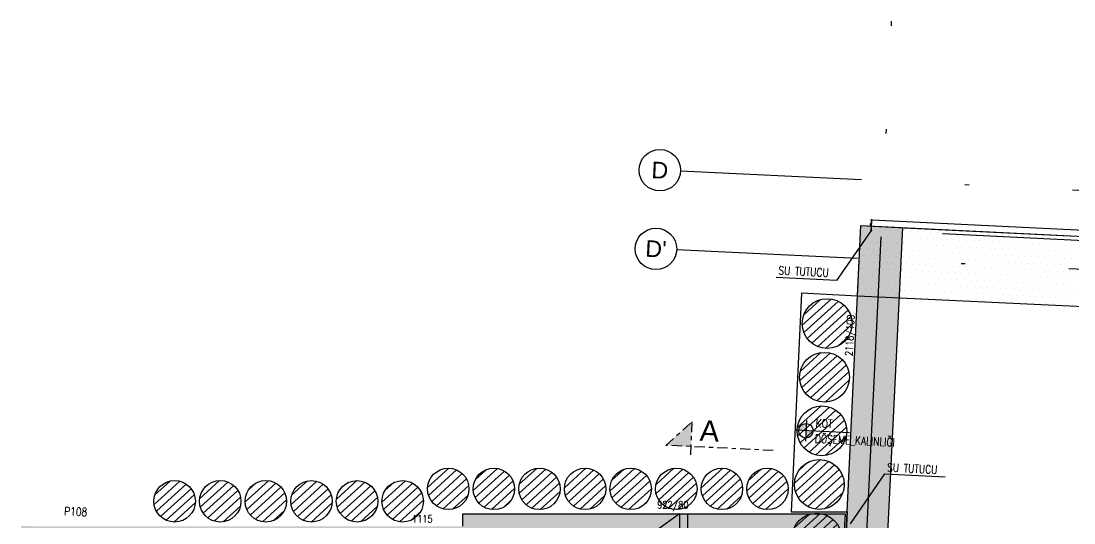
# Model space of a CAD drawing. Header units: millimetres. Extents: x 400392 to 401186, y 4543812 to 4544115.
# Drawn here: x 400721.45 to 400746.85, y 4543859.56 to 4543871.67 of the extents above; entities that cross this region are included whole.
import ezdxf
from ezdxf.enums import TextEntityAlignment as Align

# ---------------------------------------------------------------- set-up
doc = ezdxf.new("R2010")
doc.units = ezdxf.units.MM
for name, pattern in [('AKS', [3, 2.5, -0.25, 0, -0.25]), ('CENTER', [2, 1.25, -0.25, 0.25, -0.25]), ('HIDDEN', [0.375, 0.25, -0.125]), ('UUC-ST-KAL-I05-101-U-000$0$ACAD_ISO05W100', [33, 24, -3, 0, -3, 0, -3])]:
    doc.linetypes.add(name, pattern=pattern)
for name, color, linetype in [('aks prota', 2, 'AKS'), ('caks prota', 4, 'Continuous'), ('kesit tarama prota', 252, 'Continuous'), ('kiriş prota', 6, 'Continuous'), ('kolon tarama prota', 252, 'Continuous'), ('lperde prota', 4, 'Continuous'), ('merdiven prota', 2, 'Continuous'), ('not yazısı prota', 6, 'Continuous'), ('not çizgisi prota', 4, 'Continuous'), ('perde prota', 1, 'Continuous'), ('skesit prota', 7, 'Continuous'), ('st-s_level (kot)', 6, 'Continuous'), ('st-s_levelmark (kot işareti)', 4, 'Continuous'), ('taks prota', 7, 'Continuous'), ('tkesit prota', 7, 'Continuous'), ('tperde prota', 6, 'Continuous'), ('UUC-ST-KAL-I05-101-U-000$0$st_s_su tutucu', 2, 'Continuous')]:
    doc.layers.add(name, color=color, linetype=linetype)
for name, color, linetype, lineweight in [('PRT-Geo-Pile_100', 101, 'Continuous', 30), ('PRT-Geo-Pile_120', 101, 'Continuous', 30), ('PRT-Geo-Pile_No.', 151, 'Continuous', 25)]:
    doc.layers.add(name, color=color, linetype=linetype, lineweight=lineweight)
doc.styles.add('Arial', font='Arial.ttf')
doc.styles.add('OLCU', font='romanstw.shx')
doc.styles.add('prt-kd-kot', font='Arial.ttf')
doc.styles.add('TAKS', font='Arial Unicode.ttf')
doc.styles.add('tkolon', font='romanstw.shx')
doc.styles.add('TSIMPLEX', font='romanstw.shx')
pattern_1 = [(42.2243, (399160.65001, 4543778.3486), (-0.106685511, 0.117557493), [])]

# ---------------------------------------------------------------- blocks, each defined once
blk = doc.blocks.new('*U94')
at = {"layer": 'PRT-Geo-Pile_100'}
blk.add_circle((0, 0), 0.5, dxfattribs=at)
at = {"layer": 'PRT-Geo-Pile_No.', "style": 'prt-kd-kot'}
blk.add_attdef('Kazık_No:', text='', height=0.25, rotation=90, dxfattribs=at).set_placement((0, 0.652), align=Align.MIDDLE_LEFT)
blk = doc.blocks.new('*U92')
at = {"layer": 'PRT-Geo-Pile_120'}
blk.add_circle((0, 0), 0.6, dxfattribs=at)
at = {"layer": 'PRT-Geo-Pile_No.', "style": 'prt-kd-kot'}
blk.add_attdef('Kazık_No:', text='', height=0.25, rotation=90, dxfattribs=at).set_placement((-0.219, -0.769), align=Align.MIDDLE_LEFT)

msp = doc.modelspace()

# ---------------------------------------------------------------- hatches: boundary and pattern name
at = {"layer": 'kesit tarama prota'}
h = msp.add_hatch(color=256, dxfattribs=at)
h.dxf.hatch_style = 1
h.paths.add_polyline_path([(400737.63541, 4543862.00638), (400737.00706, 4543861.43614), (400737.60636, 4543861.40709)])
at = {"layer": 'kolon tarama prota'}
h = msp.add_hatch(color=256, dxfattribs=at)
h.dxf.hatch_style = 1
h.paths.add_polyline_path([(400742.71051, 4543866.68739), (400741.71143, 4543866.73582), (400741.3358, 4543858.98487), (400742.33707, 4543858.98479)], flags=17)
at = {"layer": 'kolon tarama prota', "transparency": 33554687}
h = msp.add_hatch(dxfattribs=at)
h.set_pattern_fill('ANSI31', color=256, scale=0.05, angle=-2.7757)
h.set_pattern_definition(pattern_1)
edge = h.paths.add_edge_path()
edge.add_arc((400740.89605, 4543864.37265), 0.6, -2.7757, 357.2243)
h = msp.add_hatch(dxfattribs=at)
h.set_pattern_fill('ANSI31', color=256, scale=0.05, angle=-2.7757)
h.set_pattern_definition(pattern_1)
edge = h.paths.add_edge_path()
edge.add_arc((400740.83334, 4543863.07901), 0.6, -2.7757, 357.2243)
h = msp.add_hatch(dxfattribs=at)
h.set_pattern_fill('ANSI31', color=256, scale=0.05, angle=-2.7757)
h.set_pattern_definition(pattern_1)
edge = h.paths.add_edge_path()
edge.add_arc((400740.77063, 4543861.78537), 0.6, -2.7757, 357.2243)
h = msp.add_hatch(dxfattribs=at)
h.set_pattern_fill('ANSI31', color=256, scale=0.05, angle=-2.7757)
h.set_pattern_definition(pattern_1)
edge = h.paths.add_edge_path()
edge.add_arc((400740.70791, 4543860.49173), 0.6, -2.7757, 357.2243)
h = msp.add_hatch(dxfattribs=at)
h.set_pattern_fill('ANSI31', color=256, scale=0.05, angle=-2.7757)
h.set_pattern_definition(pattern_1)
edge = h.paths.add_edge_path()
edge.add_arc((400731.75791, 4543860.38563), 0.5, -2.7757, 357.2243)
h = msp.add_hatch(dxfattribs=at)
h.set_pattern_fill('ANSI31', color=256, scale=0.05, angle=-2.7757)
h.set_pattern_definition(pattern_1)
edge = h.paths.add_edge_path()
edge.add_arc((400732.85791, 4543860.38555), 0.5, -2.7757, 357.2243)
h = msp.add_hatch(dxfattribs=at)
h.set_pattern_fill('ANSI31', color=256, scale=0.05, angle=-2.7757)
h.set_pattern_definition(pattern_1)
edge = h.paths.add_edge_path()
edge.add_arc((400733.95791, 4543860.38546), 0.5, -2.7757, 357.2243)
h = msp.add_hatch(dxfattribs=at)
h.set_pattern_fill('ANSI31', color=256, scale=0.05, angle=-2.7757)
h.set_pattern_definition(pattern_1)
edge = h.paths.add_edge_path()
edge.add_arc((400735.05791, 4543860.38537), 0.5, -2.7757, 357.2243)
h = msp.add_hatch(dxfattribs=at)
h.set_pattern_fill('ANSI31', color=256, scale=0.05, angle=-2.7757)
h.set_pattern_definition(pattern_1)
edge = h.paths.add_edge_path()
edge.add_arc((400736.15791, 4543860.38528), 0.5, -2.7757, 357.2243)
h = msp.add_hatch(dxfattribs=at)
h.set_pattern_fill('ANSI31', color=256, scale=0.05, angle=-2.7757)
h.set_pattern_definition(pattern_1)
edge = h.paths.add_edge_path()
edge.add_arc((400737.25791, 4543860.3852), 0.5, -2.7757, 357.2243)
h = msp.add_hatch(dxfattribs=at)
h.set_pattern_fill('ANSI31', color=256, scale=0.05, angle=-2.7757)
h.set_pattern_definition(pattern_1)
edge = h.paths.add_edge_path()
edge.add_arc((400738.35791, 4543860.38511), 0.5, -2.7757, 357.2243)
h = msp.add_hatch(dxfattribs=at)
h.set_pattern_fill('ANSI31', color=256, scale=0.05, angle=-2.7757)
h.set_pattern_definition(pattern_1)
edge = h.paths.add_edge_path()
edge.add_arc((400739.45791, 4543860.38502), 0.5, -2.7757, 357.2243)
h = msp.add_hatch(dxfattribs=at)
h.set_pattern_fill('ANSI31', color=256, scale=0.05, angle=-2.7757)
h.set_pattern_definition(pattern_1)
edge = h.paths.add_edge_path()
edge.add_arc((400725.15788, 4543860.08643), 0.5, -2.7757, 357.2243)
h = msp.add_hatch(dxfattribs=at)
h.set_pattern_fill('ANSI31', color=256, scale=0.05, angle=-2.7757)
h.set_pattern_definition(pattern_1)
edge = h.paths.add_edge_path()
edge.add_arc((400726.25788, 4543860.08634), 0.5, -2.7757, 357.2243)
h = msp.add_hatch(dxfattribs=at)
h.set_pattern_fill('ANSI31', color=256, scale=0.05, angle=-2.7757)
h.set_pattern_definition(pattern_1)
edge = h.paths.add_edge_path()
edge.add_arc((400727.35788, 4543860.08626), 0.5, -2.7757, 357.2243)
h = msp.add_hatch(dxfattribs=at)
h.set_pattern_fill('ANSI31', color=256, scale=0.05, angle=-2.7757)
h.set_pattern_definition(pattern_1)
edge = h.paths.add_edge_path()
edge.add_arc((400728.45788, 4543860.08617), 0.5, -2.7757, 357.2243)
h = msp.add_hatch(dxfattribs=at)
h.set_pattern_fill('ANSI31', color=256, scale=0.05, angle=-2.7757)
h.set_pattern_definition(pattern_1)
edge = h.paths.add_edge_path()
edge.add_arc((400729.55788, 4543860.08608), 0.5, -2.7757, 357.2243)
h = msp.add_hatch(dxfattribs=at)
h.set_pattern_fill('ANSI31', color=256, scale=0.05, angle=-2.7757)
h.set_pattern_definition(pattern_1)
edge = h.paths.add_edge_path()
edge.add_arc((400730.65788, 4543860.08599), 0.5, -2.7757, 357.2243)
at = {"layer": 'kolon tarama prota'}
h = msp.add_hatch(color=256, dxfattribs=at)
h.dxf.hatch_style = 1
h.paths.add_polyline_path([(400741.33419, 4543859.78487), (400732.10691, 4543859.78561), (400732.1054, 4543859.48586), (400721.45385, 4543859.48674), (400721.45383, 4543858.98645), (400741.28572, 4543858.98488)])
at = {"layer": 'kolon tarama prota', "transparency": 33554687}
h = msp.add_hatch(dxfattribs=at)
h.set_pattern_fill('ANSI31', color=256, scale=0.05, angle=-2.7757)
h.set_pattern_definition(pattern_1)
edge = h.paths.add_edge_path()
edge.add_arc((400740.6452, 4543859.19809), 0.6, -2.7757, 357.2243)
at = {"layer": 'st-s_levelmark (kot işareti)'}
h = msp.add_hatch(color=256, dxfattribs=at)
h.paths.add_polyline_path([(400740.39349, 4543861.9625, 0.41421356), (400740.21022, 4543861.79618), (400740.38502, 4543861.78771)])
h.paths.add_polyline_path([(400740.55981, 4543861.77923), (400740.38502, 4543861.78771), (400740.37654, 4543861.61291, 0.41421356)])

# ---------------------------------------------------------------- linework, layer by layer
at = {"layer": 'aks prota', "ltscale": 10}
for p, q in [((400740.98818, 4543841.49325), (400742.4512, 4543871.6692)), ((400771.78715, 4543866.37895), (400737.36069, 4543868.04805)), ((400771.69514, 4543864.48118), (400737.26668, 4543866.15038))]:
    msp.add_line(p, q, dxfattribs=at)
at = {"layer": 'caks prota', "ltscale": 0.05}
for centre in [(400736.86128, 4543868.07227), (400736.76727, 4543866.17459)]:
    msp.add_circle(centre, 0.5, dxfattribs=at)
at = {"layer": 'kiriş prota'}
for p, q in [((400741.62912, 4543865.03785), (400741.71147, 4543866.73584)), ((400741.71147, 4543866.73584), (400767.91966, 4543865.46516)), ((400740.28095, 4543865.10321), (400740.02553, 4543859.83498)), ((400741.62936, 4543865.03783), (400740.28095, 4543865.10321)), ((400767.83732, 4543863.76717), (400741.62912, 4543865.03785)), ((400740.02553, 4543859.83498), (400741.37699, 4543859.83487)), ((400741.37699, 4543859.83487), (400741.02783, 4543852.63504)), ((400737.33786, 4543859.78519), (400737.33758, 4543852.66613))]:
    msp.add_line(p, q, dxfattribs=at)
at = {"layer": 'kiriş prota', "linetype": 'HIDDEN', "ltscale": 10}
msp.add_line((400737.5264, 4543859.78521), (400737.52612, 4543852.68523), dxfattribs=at)
at = {"layer": 'kolon tarama prota', "color": 2, "linetype": 'Continuous', "transparency": 33554687}
for p, q in [((400741.71998, 4543866.50344), (400741.71998, 4543866.50344)), ((400741.80695, 4543866.65816), (400741.80695, 4543866.65816)), ((400741.87855, 4543866.49575), (400741.87855, 4543866.49575)), ((400741.96551, 4543866.65047), (400741.96551, 4543866.65047)), ((400742.03711, 4543866.48806), (400742.03711, 4543866.48806)), ((400742.12408, 4543866.64278), (400742.12408, 4543866.64278)), ((400742.19567, 4543866.48038), (400742.19567, 4543866.48038)), ((400742.28264, 4543866.6351), (400742.28264, 4543866.6351)), ((400742.35424, 4543866.47269), (400742.35424, 4543866.47269)), ((400742.44121, 4543866.62741), (400742.44121, 4543866.62741)), ((400742.5128, 4543866.465), (400742.5128, 4543866.465)), ((400742.59977, 4543866.61972), (400742.59977, 4543866.61972)), ((400742.67136, 4543866.45731), (400742.67136, 4543866.45731)), ((400742.75833, 4543866.61203), (400742.75833, 4543866.61203)), ((400742.82993, 4543866.44963), (400742.82993, 4543866.44963)), ((400742.9169, 4543866.60435), (400742.9169, 4543866.60435)), ((400742.98849, 4543866.44194), (400742.98849, 4543866.44194)), ((400743.07546, 4543866.59666), (400743.07546, 4543866.59666)), ((400743.14706, 4543866.43425), (400743.14706, 4543866.43425)), ((400743.23402, 4543866.58897), (400743.23402, 4543866.58897)), ((400743.30562, 4543866.42656), (400743.30562, 4543866.42656)), ((400743.39259, 4543866.58128), (400743.39259, 4543866.58128)), ((400743.46418, 4543866.41888), (400743.46418, 4543866.41888)), ((400743.55115, 4543866.5736), (400743.55115, 4543866.5736)), ((400743.62275, 4543866.41119), (400743.62275, 4543866.41119)), ((400743.70972, 4543866.56591), (400743.70972, 4543866.56591)), ((400743.86828, 4543866.55822), (400743.86828, 4543866.55822)), ((400744.02684, 4543866.55053), (400744.02684, 4543866.55053)), ((400744.18541, 4543866.54284), (400744.18541, 4543866.54284)), ((400744.34397, 4543866.53516), (400744.34397, 4543866.53516)), ((400744.50253, 4543866.52747), (400744.50253, 4543866.52747)), ((400744.6611, 4543866.51978), (400744.6611, 4543866.51978)), ((400744.81966, 4543866.51209), (400744.81966, 4543866.51209)), ((400744.97823, 4543866.50441), (400744.97823, 4543866.50441)), ((400745.13679, 4543866.49672), (400745.13679, 4543866.49672)), ((400745.29535, 4543866.48903), (400745.29535, 4543866.48903)), ((400745.45392, 4543866.48134), (400745.45392, 4543866.48134)), ((400745.61248, 4543866.47366), (400745.61248, 4543866.47366)), ((400745.77104, 4543866.46597), (400745.77104, 4543866.46597)), ((400745.92961, 4543866.45828), (400745.92961, 4543866.45828)), ((400746.08817, 4543866.45059), (400746.08817, 4543866.45059)), ((400746.24674, 4543866.44291), (400746.24674, 4543866.44291)), ((400746.4053, 4543866.43522), (400746.4053, 4543866.43522)), ((400746.56386, 4543866.42753), (400746.56386, 4543866.42753)), ((400746.72243, 4543866.41984), (400746.72243, 4543866.41984)), ((400741.70461, 4543866.18631), (400741.70461, 4543866.18631)), ((400741.79158, 4543866.34103), (400741.79158, 4543866.34103)), ((400741.86317, 4543866.17862), (400741.86317, 4543866.17862)), ((400741.95014, 4543866.33334), (400741.95014, 4543866.33334)), ((400742.02173, 4543866.17094), (400742.02173, 4543866.17094)), ((400742.1087, 4543866.32566), (400742.1087, 4543866.32566)), ((400742.1803, 4543866.16325), (400742.1803, 4543866.16325)), ((400742.26727, 4543866.31797), (400742.26727, 4543866.31797)), ((400742.42583, 4543866.31028), (400742.42583, 4543866.31028)), ((400742.58439, 4543866.30259), (400742.58439, 4543866.30259)), ((400742.74296, 4543866.29491), (400742.74296, 4543866.29491)), ((400742.90152, 4543866.28722), (400742.90152, 4543866.28722)), ((400743.06009, 4543866.27953), (400743.06009, 4543866.27953)), ((400743.21865, 4543866.27184), (400743.21865, 4543866.27184)), ((400743.37721, 4543866.26416), (400743.37721, 4543866.26416)), ((400743.53578, 4543866.25647), (400743.53578, 4543866.25647)), ((400743.69434, 4543866.24878), (400743.69434, 4543866.24878)), ((400743.78131, 4543866.4035), (400743.78131, 4543866.4035)), ((400743.8529, 4543866.24109), (400743.8529, 4543866.24109)), ((400743.93987, 4543866.39581), (400743.93987, 4543866.39581)), ((400744.01147, 4543866.23341), (400744.01147, 4543866.23341)), ((400744.09844, 4543866.38813), (400744.09844, 4543866.38813)), ((400744.17003, 4543866.22572), (400744.17003, 4543866.22572)), ((400744.257, 4543866.38044), (400744.257, 4543866.38044)), ((400744.3286, 4543866.21803), (400744.3286, 4543866.21803)), ((400744.41557, 4543866.37275), (400744.41557, 4543866.37275)), ((400744.48716, 4543866.21034), (400744.48716, 4543866.21034)), ((400744.57413, 4543866.36506), (400744.57413, 4543866.36506)), ((400744.64572, 4543866.20265), (400744.64572, 4543866.20265)), ((400744.73269, 4543866.35737), (400744.73269, 4543866.35737)), ((400744.80429, 4543866.19497), (400744.80429, 4543866.19497)), ((400744.89126, 4543866.34969), (400744.89126, 4543866.34969)), ((400744.96285, 4543866.18728), (400744.96285, 4543866.18728)), ((400745.04982, 4543866.342), (400745.04982, 4543866.342)), ((400745.12141, 4543866.17959), (400745.12141, 4543866.17959)), ((400745.20838, 4543866.33431), (400745.20838, 4543866.33431)), ((400745.27998, 4543866.1719), (400745.27998, 4543866.1719)), ((400745.36695, 4543866.32662), (400745.36695, 4543866.32662)), ((400745.43854, 4543866.16422), (400745.43854, 4543866.16422)), ((400745.52551, 4543866.31894), (400745.52551, 4543866.31894)), ((400745.59711, 4543866.15653), (400745.59711, 4543866.15653)), ((400745.68408, 4543866.31125), (400745.68408, 4543866.31125)), ((400745.84264, 4543866.30356), (400745.84264, 4543866.30356)), ((400746.0012, 4543866.29587), (400746.0012, 4543866.29587)), ((400746.15977, 4543866.28819), (400746.15977, 4543866.28819)), ((400746.31833, 4543866.2805), (400746.31833, 4543866.2805)), ((400746.47689, 4543866.27281), (400746.47689, 4543866.27281)), ((400746.63546, 4543866.26512), (400746.63546, 4543866.26512)), ((400746.79402, 4543866.25743), (400746.79402, 4543866.25743)), ((400741.7762, 4543866.0239), (400741.7762, 4543866.0239)), ((400741.93476, 4543866.01622), (400741.93476, 4543866.01622)), ((400742.09333, 4543866.00853), (400742.09333, 4543866.00853)), ((400742.25189, 4543866.00084), (400742.25189, 4543866.00084)), ((400742.33886, 4543866.15556), (400742.33886, 4543866.15556)), ((400742.41046, 4543865.99315), (400742.41046, 4543865.99315)), ((400742.49742, 4543866.14787), (400742.49742, 4543866.14787)), ((400742.56902, 4543865.98547), (400742.56902, 4543865.98547)), ((400742.65599, 4543866.14019), (400742.65599, 4543866.14019)), ((400742.72758, 4543865.97778), (400742.72758, 4543865.97778)), ((400742.81455, 4543866.1325), (400742.81455, 4543866.1325)), ((400742.88615, 4543865.97009), (400742.88615, 4543865.97009)), ((400742.97312, 4543866.12481), (400742.97312, 4543866.12481)), ((400743.04471, 4543865.9624), (400743.04471, 4543865.9624)), ((400743.13168, 4543866.11712), (400743.13168, 4543866.11712)), ((400743.20327, 4543865.95472), (400743.20327, 4543865.95472)), ((400743.29024, 4543866.10944), (400743.29024, 4543866.10944)), ((400743.36184, 4543865.94703), (400743.36184, 4543865.94703)), ((400743.44881, 4543866.10175), (400743.44881, 4543866.10175)), ((400743.5204, 4543865.93934), (400743.5204, 4543865.93934)), ((400743.60737, 4543866.09406), (400743.60737, 4543866.09406)), ((400743.67897, 4543865.93165), (400743.67897, 4543865.93165)), ((400743.76593, 4543866.08637), (400743.76593, 4543866.08637)), ((400743.83753, 4543865.92397), (400743.83753, 4543865.92397)), ((400743.9245, 4543866.07869), (400743.9245, 4543866.07869)), ((400743.99609, 4543865.91628), (400743.99609, 4543865.91628)), ((400744.08306, 4543866.071), (400744.08306, 4543866.071)), ((400744.15466, 4543865.90859), (400744.15466, 4543865.90859)), ((400744.24163, 4543866.06331), (400744.24163, 4543866.06331)), ((400744.40019, 4543866.05562), (400744.40019, 4543866.05562)), ((400744.55875, 4543866.04793), (400744.55875, 4543866.04793)), ((400744.71732, 4543866.04025), (400744.71732, 4543866.04025)), ((400744.87588, 4543866.03256), (400744.87588, 4543866.03256)), ((400745.03444, 4543866.02487), (400745.03444, 4543866.02487)), ((400745.19301, 4543866.01718), (400745.19301, 4543866.01718)), ((400745.35157, 4543866.0095), (400745.35157, 4543866.0095)), ((400745.51014, 4543866.00181), (400745.51014, 4543866.00181)), ((400745.6687, 4543865.99412), (400745.6687, 4543865.99412)), ((400745.75567, 4543866.14884), (400745.75567, 4543866.14884)), ((400745.82726, 4543865.98643), (400745.82726, 4543865.98643)), ((400745.91423, 4543866.14115), (400745.91423, 4543866.14115)), ((400745.98583, 4543865.97875), (400745.98583, 4543865.97875)), ((400746.0728, 4543866.13347), (400746.0728, 4543866.13347)), ((400746.14439, 4543865.97106), (400746.14439, 4543865.97106)), ((400746.23136, 4543866.12578), (400746.23136, 4543866.12578)), ((400746.30295, 4543865.96337), (400746.30295, 4543865.96337)), ((400746.38992, 4543866.11809), (400746.38992, 4543866.11809)), ((400746.46152, 4543865.95568), (400746.46152, 4543865.95568)), ((400746.54849, 4543866.1104), (400746.54849, 4543866.1104)), ((400746.62008, 4543865.948), (400746.62008, 4543865.948)), ((400746.70705, 4543866.10272), (400746.70705, 4543866.10272)), ((400746.77865, 4543865.94031), (400746.77865, 4543865.94031)), ((400741.68923, 4543865.86918), (400741.68923, 4543865.86918)), ((400741.76082, 4543865.70678), (400741.76082, 4543865.70678)), ((400741.84779, 4543865.8615), (400741.84779, 4543865.8615)), ((400741.91939, 4543865.69909), (400741.91939, 4543865.69909)), ((400742.00636, 4543865.85381), (400742.00636, 4543865.85381)), ((400742.07795, 4543865.6914), (400742.07795, 4543865.6914)), ((400742.16492, 4543865.84612), (400742.16492, 4543865.84612)), ((400742.23652, 4543865.68371), (400742.23652, 4543865.68371)), ((400742.32349, 4543865.83843), (400742.32349, 4543865.83843)), ((400742.39508, 4543865.67603), (400742.39508, 4543865.67603)), ((400742.48205, 4543865.83075), (400742.48205, 4543865.83075)), ((400742.55364, 4543865.66834), (400742.55364, 4543865.66834)), ((400742.64061, 4543865.82306), (400742.64061, 4543865.82306)), ((400742.71221, 4543865.66065), (400742.71221, 4543865.66065)), ((400742.79918, 4543865.81537), (400742.79918, 4543865.81537)), ((400742.87077, 4543865.65296), (400742.87077, 4543865.65296)), ((400742.95774, 4543865.80768), (400742.95774, 4543865.80768)), ((400743.1163, 4543865.8), (400743.1163, 4543865.8)), ((400743.27487, 4543865.79231), (400743.27487, 4543865.79231)), ((400743.43343, 4543865.78462), (400743.43343, 4543865.78462)), ((400743.592, 4543865.77693), (400743.592, 4543865.77693)), ((400743.75056, 4543865.76925), (400743.75056, 4543865.76925)), ((400743.90912, 4543865.76156), (400743.90912, 4543865.76156)), ((400744.06769, 4543865.75387), (400744.06769, 4543865.75387)), ((400744.22625, 4543865.74618), (400744.22625, 4543865.74618)), ((400744.31322, 4543865.9009), (400744.31322, 4543865.9009)), ((400744.38481, 4543865.73849), (400744.38481, 4543865.73849)), ((400744.47178, 4543865.89321), (400744.47178, 4543865.89321)), ((400744.54338, 4543865.73081), (400744.54338, 4543865.73081)), ((400744.63035, 4543865.88553), (400744.63035, 4543865.88553)), ((400744.70194, 4543865.72312), (400744.70194, 4543865.72312)), ((400744.78891, 4543865.87784), (400744.78891, 4543865.87784)), ((400744.86051, 4543865.71543), (400744.86051, 4543865.71543)), ((400744.94748, 4543865.87015), (400744.94748, 4543865.87015)), ((400745.01907, 4543865.70774), (400745.01907, 4543865.70774)), ((400745.10604, 4543865.86246), (400745.10604, 4543865.86246)), ((400745.17763, 4543865.70006), (400745.17763, 4543865.70006)), ((400745.2646, 4543865.85478), (400745.2646, 4543865.85478)), ((400745.3362, 4543865.69237), (400745.3362, 4543865.69237)), ((400745.42317, 4543865.84709), (400745.42317, 4543865.84709)), ((400745.49476, 4543865.68468), (400745.49476, 4543865.68468)), ((400745.58173, 4543865.8394), (400745.58173, 4543865.8394)), ((400745.65332, 4543865.67699), (400745.65332, 4543865.67699)), ((400745.74029, 4543865.83171), (400745.74029, 4543865.83171)), ((400745.81189, 4543865.66931), (400745.81189, 4543865.66931)), ((400745.89886, 4543865.82403), (400745.89886, 4543865.82403)), ((400745.97045, 4543865.66162), (400745.97045, 4543865.66162)), ((400746.05742, 4543865.81634), (400746.05742, 4543865.81634)), ((400746.12902, 4543865.65393), (400746.12902, 4543865.65393)), ((400746.21599, 4543865.80865), (400746.21599, 4543865.80865)), ((400746.37455, 4543865.80096), (400746.37455, 4543865.80096)), ((400746.53311, 4543865.79328), (400746.53311, 4543865.79328)), ((400746.69168, 4543865.78559), (400746.69168, 4543865.78559)), ((400741.67386, 4543865.55206), (400741.67386, 4543865.55206)), ((400741.83242, 4543865.54437), (400741.83242, 4543865.54437)), ((400741.99098, 4543865.53668), (400741.99098, 4543865.53668)), ((400742.14955, 4543865.52899), (400742.14955, 4543865.52899)), ((400742.30811, 4543865.52131), (400742.30811, 4543865.52131)), ((400742.46667, 4543865.51362), (400742.46667, 4543865.51362)), ((400742.62524, 4543865.50593), (400742.62524, 4543865.50593)), ((400742.7838, 4543865.49824), (400742.7838, 4543865.49824)), ((400742.94237, 4543865.49056), (400742.94237, 4543865.49056)), ((400743.02933, 4543865.64528), (400743.02933, 4543865.64528)), ((400743.10093, 4543865.48287), (400743.10093, 4543865.48287)), ((400743.1879, 4543865.63759), (400743.1879, 4543865.63759)), ((400743.25949, 4543865.47518), (400743.25949, 4543865.47518)), ((400743.34646, 4543865.6299), (400743.34646, 4543865.6299)), ((400743.41806, 4543865.46749), (400743.41806, 4543865.46749)), ((400743.50503, 4543865.62221), (400743.50503, 4543865.62221)), ((400743.57662, 4543865.45981), (400743.57662, 4543865.45981)), ((400743.66359, 4543865.61453), (400743.66359, 4543865.61453)), ((400743.73518, 4543865.45212), (400743.73518, 4543865.45212)), ((400743.82215, 4543865.60684), (400743.82215, 4543865.60684)), ((400743.89375, 4543865.44443), (400743.89375, 4543865.44443)), ((400743.98072, 4543865.59915), (400743.98072, 4543865.59915)), ((400744.05231, 4543865.43674), (400744.05231, 4543865.43674)), ((400744.13928, 4543865.59146), (400744.13928, 4543865.59146)), ((400744.21088, 4543865.42905), (400744.21088, 4543865.42905)), ((400744.29784, 4543865.58377), (400744.29784, 4543865.58377)), ((400744.36944, 4543865.42137), (400744.36944, 4543865.42137)), ((400744.45641, 4543865.57609), (400744.45641, 4543865.57609)), ((400744.528, 4543865.41368), (400744.528, 4543865.41368)), ((400744.61497, 4543865.5684), (400744.61497, 4543865.5684)), ((400744.68657, 4543865.40599), (400744.68657, 4543865.40599)), ((400744.77354, 4543865.56071), (400744.77354, 4543865.56071)), ((400744.84513, 4543865.3983), (400744.84513, 4543865.3983)), ((400744.9321, 4543865.55302), (400744.9321, 4543865.55302)), ((400745.09066, 4543865.54534), (400745.09066, 4543865.54534)), ((400745.24923, 4543865.53765), (400745.24923, 4543865.53765)), ((400745.40779, 4543865.52996), (400745.40779, 4543865.52996)), ((400745.56635, 4543865.52227), (400745.56635, 4543865.52227)), ((400745.72492, 4543865.51459), (400745.72492, 4543865.51459)), ((400745.88348, 4543865.5069), (400745.88348, 4543865.5069)), ((400746.04205, 4543865.49921), (400746.04205, 4543865.49921)), ((400746.20061, 4543865.49152), (400746.20061, 4543865.49152)), ((400746.28758, 4543865.64624), (400746.28758, 4543865.64624)), ((400746.35917, 4543865.48384), (400746.35917, 4543865.48384)), ((400746.44614, 4543865.63856), (400746.44614, 4543865.63856)), ((400746.51774, 4543865.47615), (400746.51774, 4543865.47615)), ((400746.60471, 4543865.63087), (400746.60471, 4543865.63087)), ((400746.6763, 4543865.46846), (400746.6763, 4543865.46846)), ((400746.76327, 4543865.62318), (400746.76327, 4543865.62318)), ((400746.83486, 4543865.46077), (400746.83486, 4543865.46077)), ((400741.65848, 4543865.23493), (400741.65848, 4543865.23493)), ((400741.74545, 4543865.38965), (400741.74545, 4543865.38965)), ((400741.81704, 4543865.22724), (400741.81704, 4543865.22724)), ((400741.90401, 4543865.38196), (400741.90401, 4543865.38196)), ((400741.97561, 4543865.21955), (400741.97561, 4543865.21955)), ((400742.06258, 4543865.37427), (400742.06258, 4543865.37427)), ((400742.13417, 4543865.21187), (400742.13417, 4543865.21187)), ((400742.22114, 4543865.36659), (400742.22114, 4543865.36659)), ((400742.29274, 4543865.20418), (400742.29274, 4543865.20418)), ((400742.3797, 4543865.3589), (400742.3797, 4543865.3589)), ((400742.4513, 4543865.19649), (400742.4513, 4543865.19649)), ((400742.53827, 4543865.35121), (400742.53827, 4543865.35121)), ((400742.60986, 4543865.1888), (400742.60986, 4543865.1888)), ((400742.69683, 4543865.34352), (400742.69683, 4543865.34352)), ((400742.76843, 4543865.18112), (400742.76843, 4543865.18112)), ((400742.8554, 4543865.33584), (400742.8554, 4543865.33584)), ((400742.92699, 4543865.17343), (400742.92699, 4543865.17343)), ((400743.01396, 4543865.32815), (400743.01396, 4543865.32815)), ((400743.08555, 4543865.16574), (400743.08555, 4543865.16574)), ((400743.17252, 4543865.32046), (400743.17252, 4543865.32046)), ((400743.24412, 4543865.15805), (400743.24412, 4543865.15805)), ((400743.33109, 4543865.31277), (400743.33109, 4543865.31277)), ((400743.40268, 4543865.15037), (400743.40268, 4543865.15037)), ((400743.48965, 4543865.30509), (400743.48965, 4543865.30509)), ((400743.56125, 4543865.14268), (400743.56125, 4543865.14268)), ((400743.64821, 4543865.2974), (400743.64821, 4543865.2974)), ((400743.80678, 4543865.28971), (400743.80678, 4543865.28971)), ((400743.96534, 4543865.28202), (400743.96534, 4543865.28202)), ((400744.12391, 4543865.27433), (400744.12391, 4543865.27433)), ((400744.28247, 4543865.26665), (400744.28247, 4543865.26665)), ((400744.44103, 4543865.25896), (400744.44103, 4543865.25896)), ((400744.5996, 4543865.25127), (400744.5996, 4543865.25127)), ((400744.75816, 4543865.24358), (400744.75816, 4543865.24358)), ((400744.91672, 4543865.2359), (400744.91672, 4543865.2359)), ((400745.00369, 4543865.39062), (400745.00369, 4543865.39062)), ((400745.07529, 4543865.22821), (400745.07529, 4543865.22821)), ((400745.16226, 4543865.38293), (400745.16226, 4543865.38293)), ((400745.23385, 4543865.22052), (400745.23385, 4543865.22052)), ((400745.32082, 4543865.37524), (400745.32082, 4543865.37524)), ((400745.39242, 4543865.21283), (400745.39242, 4543865.21283)), ((400745.47939, 4543865.36755), (400745.47939, 4543865.36755)), ((400745.55098, 4543865.20515), (400745.55098, 4543865.20515)), ((400745.63795, 4543865.35987), (400745.63795, 4543865.35987)), ((400745.70954, 4543865.19746), (400745.70954, 4543865.19746)), ((400745.79651, 4543865.35218), (400745.79651, 4543865.35218)), ((400745.86811, 4543865.18977), (400745.86811, 4543865.18977)), ((400745.95508, 4543865.34449), (400745.95508, 4543865.34449)), ((400746.02667, 4543865.18208), (400746.02667, 4543865.18208)), ((400746.11364, 4543865.3368), (400746.11364, 4543865.3368)), ((400746.18523, 4543865.1744), (400746.18523, 4543865.1744)), ((400746.2722, 4543865.32912), (400746.2722, 4543865.32912)), ((400746.3438, 4543865.16671), (400746.3438, 4543865.16671)), ((400746.43077, 4543865.32143), (400746.43077, 4543865.32143)), ((400746.50236, 4543865.15902), (400746.50236, 4543865.15902)), ((400746.58933, 4543865.31374), (400746.58933, 4543865.31374)), ((400746.66093, 4543865.15133), (400746.66093, 4543865.15133)), ((400746.7479, 4543865.30605), (400746.7479, 4543865.30605)), ((400746.81949, 4543865.14364), (400746.81949, 4543865.14364)), ((400741.73007, 4543865.07252), (400741.73007, 4543865.07252)), ((400741.88864, 4543865.06483), (400741.88864, 4543865.06483)), ((400742.0472, 4543865.05715), (400742.0472, 4543865.05715)), ((400742.20577, 4543865.04946), (400742.20577, 4543865.04946)), ((400742.36433, 4543865.04177), (400742.36433, 4543865.04177)), ((400742.52289, 4543865.03408), (400742.52289, 4543865.03408)), ((400742.68146, 4543865.0264), (400742.68146, 4543865.0264)), ((400742.84002, 4543865.01871), (400742.84002, 4543865.01871)), ((400742.99858, 4543865.01102), (400742.99858, 4543865.01102)), ((400743.15715, 4543865.00333), (400743.15715, 4543865.00333)), ((400743.31571, 4543864.99565), (400743.31571, 4543864.99565)), ((400743.47428, 4543864.98796), (400743.47428, 4543864.98796)), ((400743.63284, 4543864.98027), (400743.63284, 4543864.98027)), ((400743.71981, 4543865.13499), (400743.71981, 4543865.13499)), ((400743.7914, 4543864.97258), (400743.7914, 4543864.97258)), ((400743.87837, 4543865.1273), (400743.87837, 4543865.1273)), ((400743.94997, 4543864.9649), (400743.94997, 4543864.9649)), ((400744.03694, 4543865.11962), (400744.03694, 4543865.11962)), ((400744.10853, 4543864.95721), (400744.10853, 4543864.95721)), ((400744.1955, 4543865.11193), (400744.1955, 4543865.11193)), ((400744.26709, 4543864.94952), (400744.26709, 4543864.94952)), ((400744.35406, 4543865.10424), (400744.35406, 4543865.10424)), ((400744.42566, 4543864.94183), (400744.42566, 4543864.94183)), ((400744.51263, 4543865.09655), (400744.51263, 4543865.09655)), ((400744.58422, 4543864.93414), (400744.58422, 4543864.93414)), ((400744.67119, 4543865.08886), (400744.67119, 4543865.08886)), ((400744.74279, 4543864.92646), (400744.74279, 4543864.92646)), ((400744.82976, 4543865.08118), (400744.82976, 4543865.08118)), ((400744.90135, 4543864.91877), (400744.90135, 4543864.91877)), ((400744.98832, 4543865.07349), (400744.98832, 4543865.07349)), ((400745.05991, 4543864.91108), (400745.05991, 4543864.91108)), ((400745.14688, 4543865.0658), (400745.14688, 4543865.0658)), ((400745.21848, 4543864.90339), (400745.21848, 4543864.90339)), ((400745.30545, 4543865.05811), (400745.30545, 4543865.05811)), ((400745.37704, 4543864.89571), (400745.37704, 4543864.89571)), ((400745.46401, 4543865.05043), (400745.46401, 4543865.05043)), ((400745.5356, 4543864.88802), (400745.5356, 4543864.88802)), ((400745.62257, 4543865.04274), (400745.62257, 4543865.04274)), ((400745.78114, 4543865.03505), (400745.78114, 4543865.03505)), ((400745.9397, 4543865.02736), (400745.9397, 4543865.02736)), ((400746.09827, 4543865.01968), (400746.09827, 4543865.01968)), ((400746.25683, 4543865.01199), (400746.25683, 4543865.01199)), ((400746.41539, 4543865.0043), (400746.41539, 4543865.0043)), ((400746.57396, 4543864.99661), (400746.57396, 4543864.99661)), ((400746.73252, 4543864.98892), (400746.73252, 4543864.98892)), ((400745.69417, 4543864.88033), (400745.69417, 4543864.88033)), ((400745.85273, 4543864.87264), (400745.85273, 4543864.87264)), ((400746.0113, 4543864.86496), (400746.0113, 4543864.86496)), ((400746.16986, 4543864.85727), (400746.16986, 4543864.85727)), ((400746.32842, 4543864.84958), (400746.32842, 4543864.84958)), ((400746.48699, 4543864.84189), (400746.48699, 4543864.84189)), ((400746.64555, 4543864.83421), (400746.64555, 4543864.83421)), ((400746.80411, 4543864.82652), (400746.80411, 4543864.82652))]:
    msp.add_line(p, q, dxfattribs=at)
at = {"layer": 'merdiven prota', "color": 4}
msp.add_line((400737.33786, 4543859.78522), (400732.40646, 4543856.23573), dxfattribs=at)
at = {"layer": 'not çizgisi prota'}
for points in [[(400741.95623, 4543866.61769), (400741.1239, 4543865.41404), (400739.66939, 4543865.48456)], [(400741.45936, 4543859.54197), (400742.2917, 4543860.74561), (400743.74621, 4543860.6751)]]:
    msp.add_lwpolyline(points, dxfattribs=at)
at = {"layer": 'perde prota'}
for p, q in [((400741.3358, 4543858.98487), (400741.71143, 4543866.73582)), ((400741.71143, 4543866.73582), (400742.91008, 4543866.67771)), ((400742.71051, 4543866.68739), (400742.33707, 4543858.98479)), ((400742.91008, 4543866.67771), (400766.72105, 4543865.52328)), ((400732.1054, 4543859.48586), (400732.10691, 4543859.78561)), ((400732.10691, 4543859.78561), (400741.33419, 4543859.78487)), ((400741.33419, 4543859.78487), (400741.28572, 4543858.98488))]:
    msp.add_line(p, q, dxfattribs=at)
at = {"layer": 'skesit prota', "linetype": 'CENTER', "ltscale": 0.2}
for p, q in [((400737.00706, 4543861.43614), (400737.63541, 4543862.00638)), ((400737.63541, 4543862.00638), (400737.59183, 4543861.10744)), ((400739.59456, 4543861.31069), (400737.00706, 4543861.43614))]:
    msp.add_line(p, q, dxfattribs=at)
at = {"layer": 'st-s_levelmark (kot işareti)'}
for p, q in [((400740.39713, 4543862.03741), (400740.37291, 4543861.538)), ((400741.43379, 4543861.73686), (400740.13531, 4543861.79981))]:
    msp.add_line(p, q, dxfattribs=at)
msp.add_circle((400740.38502, 4543861.78771), 0.175, dxfattribs=at)
at = {"layer": 'UUC-ST-KAL-I05-101-U-000$0$st_s_su tutucu', "linetype": 'UUC-ST-KAL-I05-101-U-000$0$ACAD_ISO05W100', "ltscale": 0.05}
for p, q in [((400741.93633, 4543866.77384), (400741.9339, 4543866.72388)), ((400741.93643, 4543866.72226), (400741.9566, 4543866.73263)), ((400741.93859, 4543866.73117), (400741.94029, 4543866.76614)), ((400741.95807, 4543866.76294), (400741.93899, 4543866.77522)), ((400741.96218, 4543866.74038), (400741.94112, 4543866.72954)), ((400741.94296, 4543866.76751), (400741.96287, 4543866.75469)), ((400741.95144, 4543866.6935), (400741.95124, 4543866.68939)), ((400741.95124, 4543866.68939), (400741.95709, 4543866.68911)), ((400741.95729, 4543866.69322), (400741.95144, 4543866.6935)), ((400741.95324, 4543866.87814), (400741.95299, 4543866.87294)), ((400741.95299, 4543866.87294), (400741.96555, 4543866.86366)), ((400741.9844, 4543866.87663), (400741.95324, 4543866.87814)), ((400741.95709, 4543866.68911), (400741.9555, 4543866.65643)), ((400741.95692, 4543866.80649), (400741.95672, 4543866.80238)), ((400741.95672, 4543866.80238), (400741.96257, 4543866.8021)), ((400741.96277, 4543866.80621), (400741.95692, 4543866.80649)), ((400741.95912, 4543866.73101), (400741.95729, 4543866.69322)), ((400741.95871, 4543866.84328), (400741.95851, 4543866.83917)), ((400741.95851, 4543866.83917), (400741.96435, 4543866.83888)), ((400741.96455, 4543866.843), (400741.95871, 4543866.84328)), ((400741.9607, 4543866.65618), (400741.96228, 4543866.68886)), ((400741.96257, 4543866.8021), (400741.96074, 4543866.76431)), ((400741.96228, 4543866.68886), (400741.96813, 4543866.68857)), ((400741.96248, 4543866.69297), (400741.9647, 4543866.73875)), ((400741.96833, 4543866.69269), (400741.96248, 4543866.69297)), ((400741.96435, 4543866.83888), (400741.96277, 4543866.80621)), ((400741.96555, 4543866.86366), (400741.96455, 4543866.843)), ((400741.96554, 4543866.75606), (400741.96776, 4543866.80185)), ((400741.96776, 4543866.80185), (400741.97361, 4543866.80156)), ((400741.96796, 4543866.80596), (400741.96954, 4543866.83863)), ((400741.97381, 4543866.80568), (400741.96796, 4543866.80596)), ((400741.96813, 4543866.68857), (400741.96833, 4543866.69269)), ((400741.96954, 4543866.83863), (400741.97539, 4543866.83835)), ((400741.96974, 4543866.84275), (400741.97075, 4543866.8634)), ((400741.97559, 4543866.84246), (400741.96974, 4543866.84275)), ((400741.97075, 4543866.8634), (400741.98415, 4543866.87143)), ((400741.97361, 4543866.80156), (400741.97381, 4543866.80568)), ((400741.97539, 4543866.83835), (400741.97559, 4543866.84246)), ((400741.98415, 4543866.87143), (400741.9844, 4543866.87663)), ((400741.9409, 4543866.62364), (400741.94065, 4543866.61844)), ((400741.94065, 4543866.61844), (400741.97181, 4543866.61693)), ((400741.9543, 4543866.63166), (400741.9409, 4543866.62364)), ((400741.94966, 4543866.65672), (400741.94946, 4543866.6526)), ((400741.94946, 4543866.6526), (400741.95531, 4543866.65232)), ((400741.9555, 4543866.65643), (400741.94966, 4543866.65672)), ((400741.95531, 4543866.65232), (400741.9543, 4543866.63166)), ((400741.9595, 4543866.63141), (400741.9605, 4543866.65207)), ((400741.97206, 4543866.62212), (400741.9595, 4543866.63141)), ((400741.9605, 4543866.65207), (400741.96634, 4543866.65179)), ((400741.96654, 4543866.6559), (400741.9607, 4543866.65618)), ((400741.96634, 4543866.65179), (400741.96654, 4543866.6559)), ((400741.97181, 4543866.61693), (400741.97206, 4543866.62212))]:
    msp.add_line(p, q, dxfattribs=at)
at = {"layer": 'UUC-ST-KAL-I05-101-U-000$0$st_s_su tutucu', "linetype": 'UUC-ST-KAL-I05-101-U-000$0$ACAD_ISO05W100'}
for p, q in [((400741.9844, 4543866.87663), (400767.66182, 4543865.63233)), ((400767.64923, 4543865.37263), (400741.97181, 4543866.61693))]:
    msp.add_line(p, q, dxfattribs=at)
at = {"layer": 'UUC-ST-KAL-I05-101-U-000$0$st_s_su tutucu', "linetype": 'UUC-ST-KAL-I05-101-U-000$0$ACAD_ISO05W100', "ltscale": 0.05}
for centre, start, end in [((400741.93563, 4543866.7238), 177.224315, 297.224301), ((400741.93806, 4543866.77376), 57.224287, 177.224282), ((400741.94033, 4543866.73108), 177.224284, 297.224279), ((400741.94202, 4543866.76605), 57.224266, 177.224285), ((400741.95739, 4543866.73109), 357.224284, 117.224325), ((400741.959, 4543866.7644), 237.224284, 357.224314), ((400741.96297, 4543866.73884), 357.224315, 117.224301), ((400741.96381, 4543866.75615), 237.224293, 357.224313)]:
    msp.add_arc(centre, 0.00173, start, end, dxfattribs=at)

# ---------------------------------------------------------------- block references
at = {"layer": 'kolon tarama prota', "transparency": 33554687}
for name, p, rotation in [('*U92', (400740.89605, 4543864.37265), 267.2255000308423), ('*U92', (400740.83334, 4543863.07901), 267.2255000308423), ('*U92', (400740.77063, 4543861.78537), 267.2255000308423), ('*U92', (400740.70791, 4543860.49173), 267.2255000308423), ('*U94', (400731.75791, 4543860.38563), 359.9954000308423), ('*U94', (400732.85791, 4543860.38555), 359.9954000308423), ('*U94', (400733.95791, 4543860.38546), 359.9954000308423), ('*U94', (400735.05791, 4543860.38537), 359.9954000308423), ('*U94', (400736.15791, 4543860.38528), 359.9954000308423), ('*U94', (400737.25791, 4543860.3852), 359.9954000308423), ('*U94', (400738.35791, 4543860.38511), 359.9954000308423), ('*U94', (400739.45791, 4543860.38502), 359.9954000308423), ('*U94', (400725.15788, 4543860.08643), 359.9954000308423), ('*U94', (400726.25788, 4543860.08634), 359.9954000308423), ('*U94', (400727.35788, 4543860.08626), 359.9954000308423), ('*U94', (400728.45788, 4543860.08617), 359.9954000308423), ('*U94', (400729.55788, 4543860.08608), 359.9954000308423), ('*U94', (400730.65788, 4543860.08599), 359.9954000308423), ('*U92', (400740.6452, 4543859.19809), 267.2255000308423)]:
    msp.add_blockref(name, p, dxfattribs=dict(at, rotation=rotation))

# ---------------------------------------------------------------- texts
at = {"layer": 'lperde prota', "style": 'tkolon', "width": 0.8}
for s, rotation, p in [('2118/100', 86.863815, (400741.41576, 4543863.58923)), ('922/80', 359.647235, (400736.79814, 4543860.00417)), ('1115', 359.647235, (400730.88637, 4543859.6642))]:
    msp.add_text(s, height=0.18, rotation=rotation, dxfattribs=at).set_placement(p, align=Align.MIDDLE_LEFT)
at = {"layer": 'not yazısı prota', "ltscale": 0.05, "style": 'TSIMPLEX', "width": 0.8}
for p in [(400739.7177, 4543865.55679), (400742.33926, 4543860.80461)]:
    msp.add_text('SU TUTUCU', height=0.2, rotation=357.2243, dxfattribs=at).set_placement(p)
at = {"layer": 'st-s_level (kot)', "color": 6, "style": 'OLCU', "width": 0.8}
for tag, p in [('KOT', (400740.61619, 4543861.87441)), ('DÖŞEME_KALINLIĞI', (400740.59807, 4543861.50075))]:
    msp.add_attdef(tag, p, '', height=0.2, rotation=357.224299, dxfattribs=at)
at = {"layer": 'taks prota', "style": 'TAKS'}
for s, p in [('D', (400736.86128, 4543868.07227)), ("D'", (400736.76727, 4543866.17459))]:
    msp.add_text(s, height=0.4, rotation=357.2243, dxfattribs=at).set_placement(p, align=Align.MIDDLE_CENTER)
at = {"layer": 'tkesit prota', "style": 'Arial'}
msp.add_text('A', height=0.5, rotation=357.2243, dxfattribs=at).set_placement((400737.81339, 4543861.54723))
at = {"layer": 'tperde prota', "style": 'tkolon', "width": 0.8}
msp.add_text('P108', height=0.2, rotation=357.693591, dxfattribs=at).set_placement((400722.49457, 4543859.8491), align=Align.MIDDLE_LEFT)

doc.saveas('drawing.dxf')
